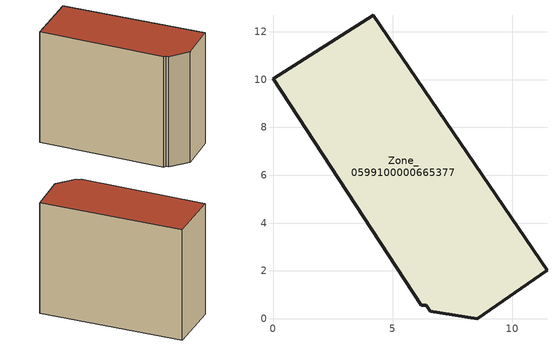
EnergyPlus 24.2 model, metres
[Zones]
Zone_0599100000665377
 floor ground (C_G): 6.57,0.32 6.41,0.56 6.19,0.56 0,10.03 4.19,12.69 11.45,2.02 8.53,0 z0
 wall outside (C_F): 6.19,0.56 6.41,0.56 6.57,0.32 8.53,0 11.45,2.02 4.19,12.69 0,10.03 6.19,0.56 z0:10.6
 roof outside (C_R): 6.41,0.56 6.57,0.32 8.53,0 11.45,2.02 4.19,12.69 0,10.03 6.19,0.56 z10.6
[BUILDING]
Pand.0599100000665377: North Axis=0; Terrain=City; Loads Convergence Tolerance Value=0.04; Temperature Convergence Tolerance Value=0.4; Solar Distribution=FullExterior; Maximum Number of Warmup Days=25; Minimum Number of Warmup Days=1
[Site:Location]
Rotterdam.The.Hague.AP_ZH_NLD Design_Conditions: Latitude=51.96; Longitude=4.45; Time Zone=1; Elevation=-4.5
[SITE:GROUNDTEMPERATURE:BUILDINGSURFACE]
18, 18, 18, 18, 18, 18, 18, 18, 18, 18, 18, 18
[MATERIAL] Thermal Absorptance=0.9; Solar Absorptance=0.7; Visible Absorptance=0.7
Name | Roughness | Thickness | Conductivity | Density | Specific Heat
G.TC.1946 | MediumSmooth | 0.15 | 1 | 540 | 1210
F.TC.1946 | Rough | 0.3 | 0.857143 | 1920 | 840
R.TC.1946 | MediumRough | 0.2 | 0.909091 | 1500 | 1000
[CONSTRUCTION]
C_G: G.TC.1946
C_F: F.TC.1946
C_R: R.TC.1946
[ZONE]
Zone_0599100000665377: Type=1; Multiplier=1; Ceiling Height=Autocalculate; Volume=Autocalculate; Floor Area=autocalculate; Part of Total Floor Area=Yes
[ZONEINFILTRATION:DESIGNFLOWRATE]
Infil_Zone_0599100000665377: Zone or ZoneList or Space or SpaceList=Zone_0599100000665377; Schedule=AlwaysOn; Design Flow Rate Calculation Method=Flow/Area; Flow Rate per Floor Area=0.003; Constant Term Coefficient=1; Temperature Term Coefficient=0; Velocity Term Coefficient=0; Velocity Squared Term Coefficient=0
[HVACTEMPLATE:ZONE:IDEALLOADSAIRSYSTEM]
Zone_0599100000665377: Maximum Heating Supply Air Temperature=50; Minimum Cooling Supply Air Temperature=13; Maximum Heating Supply Air Humidity Ratio=0.0156; Minimum Cooling Supply Air Humidity Ratio=0.0077; Heating Limit=NoLimit; Cooling Limit=NoLimit; Dehumidification Control Type=ConstantSensibleHeatRatio; Cooling Sensible Heat Ratio=0.7; Dehumidification Setpoint=60; Humidification Control Type=None; Humidification Setpoint=30; Outdoor Air Method=None; Outdoor Air Flow Rate per Person=0.00944; Outdoor Air Flow Rate per Zone Floor Area=0; Outdoor Air Flow Rate per Zone=0; Demand Controlled Ventilation Type=None; Outdoor Air Economizer Type=NoEconomizer; Heat Recovery Type=None; Sensible Heat Recovery Effectiveness=0.7; Latent Heat Recovery Effectiveness=0.65
[ZONECONTROL:THERMOSTAT]
ThermostatControl_Zone_0599100000665377: Zone or ZoneList=Zone_0599100000665377; Control Type Schedule=DualSetpointControlType; Control 1=Thermostat_Zone_0599100000665377; Temperature Difference Between Cutout And Setpoint=0
[THERMOSTATSETPOINT:DUALSETPOINT]
Thermostat_Zone_0599100000665377: Heating Setpoint Temperature Schedule=HeatingSetpoint_Zone_0599100000665377; Cooling Setpoint Temperature Schedule=CoolingSetpoint_Zone_0599100000665377
[SCHEDULE:COMPACT]
HeatingSetpoint_Zone_0599100000665377: Through: 12/31, For: AllDays, Until: 24:00, 21
CoolingSetpoint_Zone_0599100000665377: Through: 12/31, For: AllDays, Until: 24:00, 24
DualSetpointControlType: Through: 12/31, For: AllDays, Until: 24:00, 4
AlwaysOn: Through: 12/31, For: AllDays, Until: 24:00, 1
